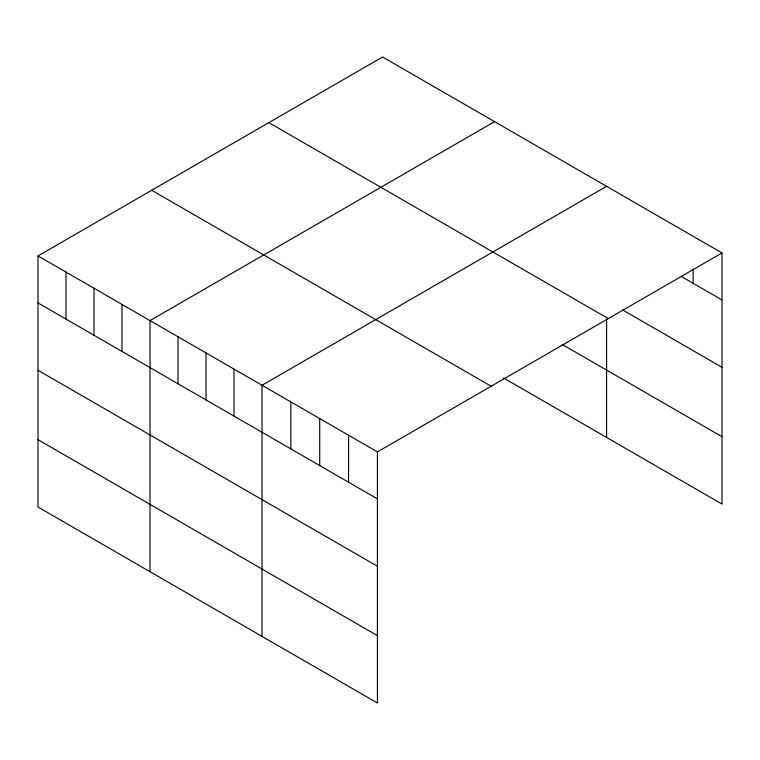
<?xml version="1.0" encoding="UTF-8"?>
<svg xmlns="http://www.w3.org/2000/svg" width="760" height="760" viewBox="0 0 760 760"><rect width="100%" height="100%" fill="white"/><g stroke="black" fill="none" stroke-linecap="round" stroke-linejoin="round"><path stroke-width="1.14" d="M722 252.956L377.425 451.887L377.425 703.01L38 507.043L38 255.92L382.574 56.99L722 252.956L722 504.079L503.586 377.976M494.579 121.657L150.014 320.596L150.014 571.719M606.594 186.323L262.019 385.263L262.019 636.386M681.207 276.402L722 299.953M622.516 309.88L722 367.317M268.859 122.635L608.294 318.601M562.59 344.679L722 436.715M151.706 190.275L491.14 386.241M38 255.92L377.425 451.887M38 302.926L377.425 498.892M38 370.281L377.425 566.257M38 439.688L377.425 635.654M693.149 269.202L693.149 283.299M606.594 319.19L606.594 437.447M348.574 435.233L348.574 482.239M319.722 418.579L319.722 465.576M290.871 401.916L290.871 448.923M234.023 369.094L234.023 416.1M206.017 352.925L206.017 399.931M178.011 336.756L178.011 383.762M122.008 304.427L122.008 351.424M94.002 288.258L94.002 335.264M66.006 272.089L66.006 319.095"/></g></svg>
